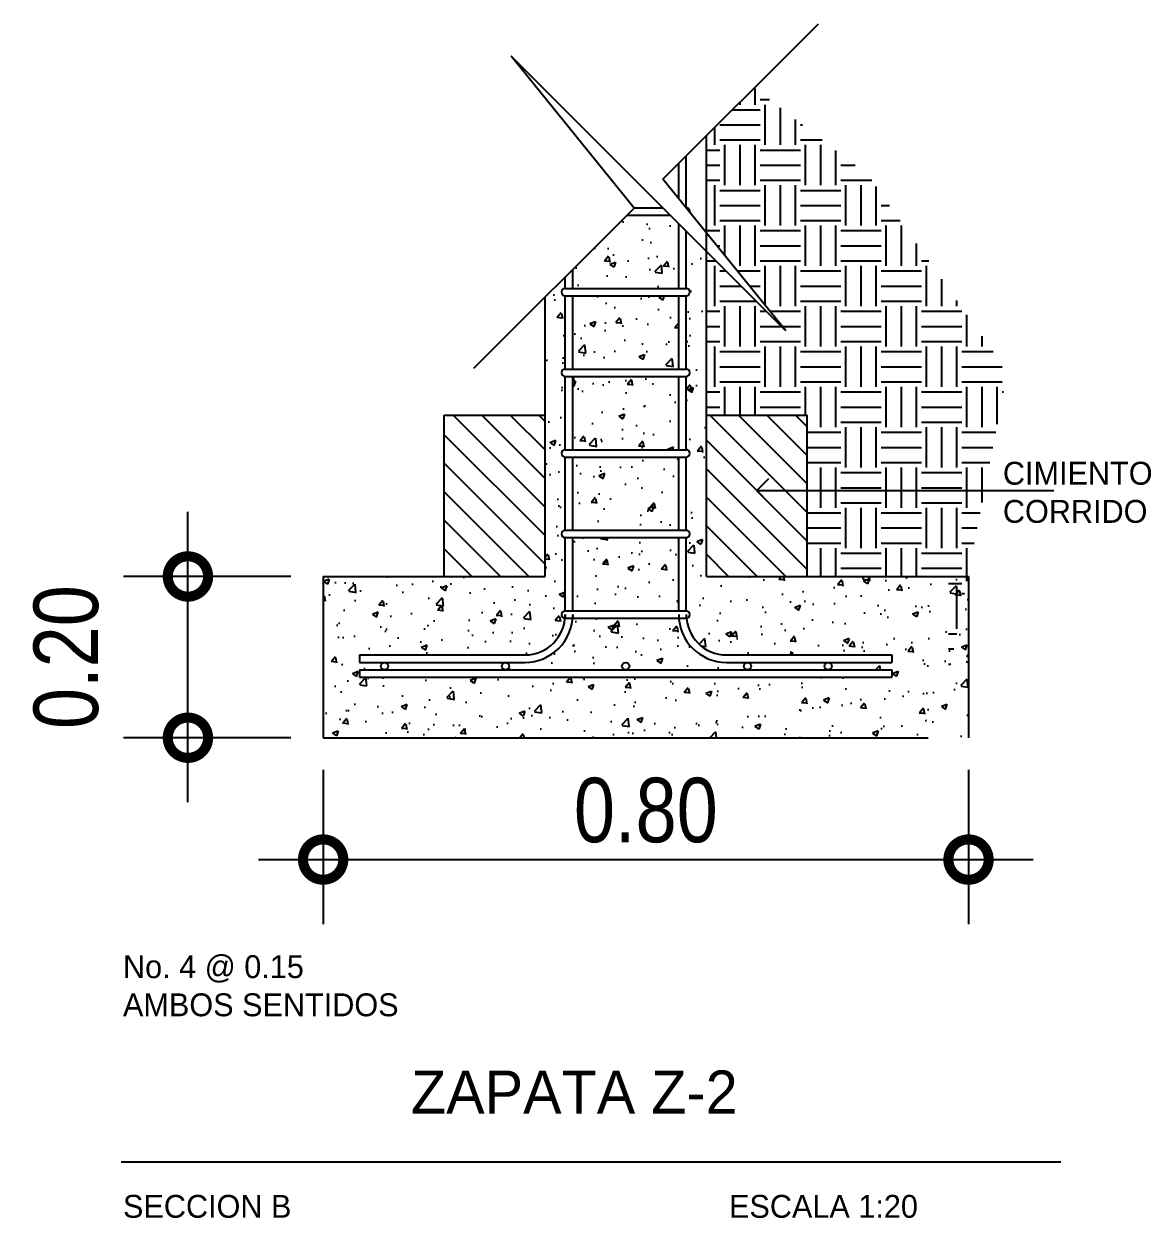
# Model space of a CAD drawing. Header units: inches. Extents: x -370 to 18, y -197 to 199.
# Drawn here: x -254.443 to -253.045, y 25.995 to 27.476 of the extents above; entities that cross this region are included whole.
import ezdxf

# ---------------------------------------------------------------- set-up
doc = ezdxf.new("R2010")
doc.units = ezdxf.units.IN
doc.header["$MEASUREMENT"] = 0
doc.header["$PDMODE"] = 34
doc.header["$PDSIZE"] = 0.2
doc.linetypes.add('DASHED2', pattern=[0.375, 0.25, -0.125])
for name, color, linetype in [('A_MUEBLES', 1, 'Continuous'), ('CAJETIN', 5, 'DASHED2'), ('cimentacion', 4, 'Continuous')]:
    doc.layers.add(name, color=color, linetype=linetype)
doc.styles.add('ARIAL', font='arial.ttf', dxfattribs={"height": 0.14})
doc.styles.add('ML', font='ARIALN.TTF')
doc.styles.get("Standard").update_dxf_attribs({"font": 'arial.ttf'})
doc.dimstyles.new('DD_20 G', dxfattribs={"dimtxt": 0.08, "dimasz": 0.1, "dimexe": 0.08, "dimexo": 0.04, "dimgap": 0.02, "dimtad": 1, "dimzin": 0, "dimdsep": 46, "dimtxsty": 'ML', "dimblk": 'DOTSMALL', "dimcen": 0.09, "dimdle": 0.08, "dimclrd": 1, "dimclre": 1, "dimclrt": 2, "dimadec": 0, "dimazin": 0, "dimtfac": 1, "dimtofl": 0, "dimtmove": 2, "dimatfit": 3, "dimldrblk": 'OPEN90', "dimfxl": 1, "dimtolj": 1, "dimtzin": 0, "dimarcsym": 0})
doc.dimstyles.new('E100', dxfattribs={"dimtxt": 0.15, "dimasz": 0.15, "dimexe": 0.15, "dimexo": 0.0625, "dimgap": 0.09, "dimtad": 1, "dimzin": 0, "dimdsep": 46, "dimtxsty": 'Standard', "dimblk": 'DOTSMALL', "dimcen": 0.09, "dimdle": 0.15, "dimclrd": 1, "dimclre": 1, "dimclrt": 2, "dimazin": 0, "dimtfac": 1, "dimtofl": 0, "dimtmove": 1, "dimatfit": 1, "dimldrblk": 'OPEN90', "dimfxl": 1, "dimtolj": 1, "dimtzin": 0, "dimarcsym": 0})

# ---------------------------------------------------------------- blocks, each defined once
blk = doc.blocks.new('_DotSmall')
at = {"color": 0, "linetype": 'ByBlock', "const_width": 0.5}
blk.add_lwpolyline([(-0.0625, 0, 1), (0.0625, 0, 1)], format="xyb", close=True, dxfattribs=at)
blk = doc.blocks.new('*D508')
at = {"layer": 'A_MUEBLES', "color": 1, "lineweight": -2, "transparency": 16777216}
for p, q in [((-254.0716, 26.5506), (-254.0716, 26.3595)), ((-253.2716, 26.5506), (-253.2716, 26.3595)), ((-254.1516, 26.4395), (-253.1916, 26.4395))]:
    blk.add_line(p, q, dxfattribs=at)
at = {"layer": 'DEFPOINTS', "color": 0, "transparency": 16777216}
for p in [(-254.0716, 26.5906), (-253.2716, 26.5906), (-253.2716, 26.4395)]:
    blk.add_point(p, dxfattribs=at)
at = {"layer": 'A_MUEBLES', "color": 1, "lineweight": -2, "transparency": 16777216, "xscale": 0.1, "yscale": 0.1, "zscale": 0.1, "rotation": 180}
blk.add_blockref('_DotSmall', (-254.0716, 26.4395), dxfattribs=at)
at = {"layer": 'A_MUEBLES', "color": 1, "lineweight": -2, "transparency": 16777216, "xscale": 0.1, "yscale": 0.1, "zscale": 0.1}
blk.add_blockref('_DotSmall', (-253.2716, 26.4395), dxfattribs=at)
at = {"layer": 'A_MUEBLES', "color": 2, "transparency": 16777216, "insert": (-253.6716, 26.5004), "char_height": 0.08, "attachment_point": 5, "style": 'ML'}
blk.add_mtext('\\A1;0.80', dxfattribs=at)
blk = doc.blocks.new('_Open90')
at = {"color": 0, "linetype": 'ByBlock', "lineweight": -2}
for p, q in [((-0.5, 0.5), (0, 0)), ((0, 0), (-1, 0)), ((0, 0), (-0.5, -0.5))]:
    blk.add_line(p, q, dxfattribs=at)
blk = doc.blocks.new('*D509')
at = {"layer": 'A_MUEBLES', "color": 1, "lineweight": -2, "transparency": 16777216}
for p, q in [((-254.2392, 26.5106), (-254.2392, 26.8706)), ((-254.1116, 26.7906), (-254.3192, 26.7906)), ((-254.1116, 26.5906), (-254.3192, 26.5906))]:
    blk.add_line(p, q, dxfattribs=at)
at = {"layer": 'DEFPOINTS', "color": 0, "transparency": 16777216}
for p in [(-254.2392, 26.7906), (-254.0716, 26.7906), (-254.0716, 26.5906)]:
    blk.add_point(p, dxfattribs=at)
at = {"layer": 'A_MUEBLES', "color": 1, "lineweight": -2, "transparency": 16777216, "xscale": 0.1, "yscale": 0.1, "zscale": 0.1}
for p, rotation in [((-254.2392, 26.7906), 90), ((-254.2392, 26.5906), 270)]:
    blk.add_blockref('_DotSmall', p, dxfattribs=dict(at, rotation=rotation))
at = {"layer": 'A_MUEBLES', "color": 2, "transparency": 16777216, "insert": (-254.39, 26.6906), "char_height": 0.08, "attachment_point": 5, "rotation": 90, "style": 'ML'}
blk.add_mtext('\\A1;0.20', dxfattribs=at)

msp = doc.modelspace()

# ---------------------------------------------------------------- hatches: boundary and pattern name
at = {"layer": 'A_MUEBLES', "linetype": 'Continuous'}
h = msp.add_hatch(dxfattribs=at)
h.set_pattern_fill('EARTH', color=8, scale=0.2, style=0)
h.set_pattern_definition([(0, (-660.27986, -68.86807), (0.05, 0.05), [0.05, -0.05]), (0, (-660.27986, -68.84932), (0.05, 0.05), [0.05, -0.05]), (0, (-660.27986, -68.83057), (0.05, 0.05), [0.05, -0.05]), (90, (-660.27361, -68.82432), (-0.05, 0.05), [0.05, -0.05]), (90, (-660.25486, -68.82432), (-0.05, 0.05), [0.05, -0.05]), (90, (-660.23611, -68.82432), (-0.05, 0.05), [0.05, -0.05])])
h.paths.add_polyline_path([(-253.39605, 27.28823), (-253.53713, 27.39657), (-253.59658, 27.33712), (-253.59658, 27.21694), (-253.49796, 27.09509), (-253.59658, 27.19371), (-253.59658, 26.99056), (-253.47158, 26.99056), (-253.47158, 26.79056), (-253.29658, 26.79056), (-253.29658, 26.66556), (-253.22351, 27.04449)])
at = {"layer": 'A_MUEBLES'}
h = msp.add_hatch(dxfattribs=at)
h.set_pattern_fill('ANSI31', color=8, scale=0.2, angle=90, style=0)
h.set_pattern_definition([(135, (-726.708558, 97.2328), (-0.0176776695, -0.0176776695), [])])
h.paths.add_polyline_path([(-253.79658, 26.99056), (-253.92158, 26.99056), (-253.92158, 26.79056), (-253.79658, 26.79056)])
h.paths.add_polyline_path([(-253.47158, 26.99056), (-253.59658, 26.99056), (-253.59658, 26.79056), (-253.47158, 26.79056)])
at = {"layer": 'cimentacion'}
h = msp.add_hatch(dxfattribs=at)
h.set_pattern_fill('AR-CONC', color=8, scale=0.0004, style=0)
h.set_pattern_definition([(50, (-494.54519, -124.4586), (0.072873868, -0.006375634), [0.00762, -0.08382]), (355, (-494.54519, -124.4586), (-0.01409713, 0.076422657), [0.006096, -0.067056]), (100.451, (-494.53912, -124.45913), (0.058777, 0.070046675), [0.006476, -0.071236]), (46.1842, (-494.54519, -124.43828), (0.108431616, -0.01681693), [0.01143, -0.12573]), (96.6356, (-494.53616, -124.43968), (0.094961694, 0.098970222), [0.009714, -0.106854]), (351.184, (-494.54519, -124.43828), (0.094961842, 0.098970047), [0.009144, -0.100584]), (21, (-494.53503, -124.44336), (0.060645952, -0.040906207), [0.00762, -0.08382]), (326, (-494.53503, -124.44336), (0.024720811, 0.073675186), [0.006096, -0.067056]), (71.4514, (-494.52998, -124.44677), (0.085366596, 0.032769143), [0.006476, -0.071236]), (37.5, (-494.545192, -124.4586), (0.0012354413, 0.0338220155), [0, -0.0662432, 0, -0.068072, 0, -0.06731]), (7.5, (-494.545192, -124.4586), (0.026727865, 0.04007223), [0, -0.0388112, 0, -0.0647192, 0, -0.025654]), (327.5, (-494.56785, -124.4586), (0.054236238, -0.0022914976), [0, -0.0254, 0, -0.079248, 0, -0.105156]), (317.5, (-494.57801, -124.4586), (0.0592516726, 0.0101705964), [0, -0.03302, 0, -0.0526288, 0, -0.074676])])
h.paths.add_polyline_path([(-253.63087, 27.04784), (-253.63087, 27.13874), (-253.7623, 27.13874), (-253.7623, 27.04784)], flags=17)
h.paths.add_polyline_path([(-253.7623, 27.03874), (-253.7623, 26.94784), (-253.63087, 26.94784), (-253.63087, 27.03874)], flags=17)
h.paths.add_polyline_path([(-253.7623, 27.17141), (-253.7623, 27.14784), (-253.63087, 27.14784), (-253.63087, 27.228), (-253.64161, 27.23874), (-253.69497, 27.23874)])
edge = h.paths.add_edge_path()
edge.add_line((-254.02658, 26.66556), (-254.02658, 26.67485))
edge.add_line((-254.02658, 26.67485), (-253.99558, 26.67485))
edge.add_arc((-253.99558, 26.67942), 0.00458, 180, 270, ccw=False)
edge.add_arc((-253.99558, 26.67942), 0.00458, 90, 180, ccw=False)
edge.add_line((-253.99558, 26.684), (-254.02658, 26.684))
edge.add_line((-254.02658, 26.684), (-254.02658, 26.69329))
edge.add_line((-254.02658, 26.69329), (-253.82158, 26.69329))
edge.add_arc((-253.82158, 26.74329), 0.05, 270, 354.78316)
edge.add_arc((-253.77158, 26.74329), 0.00455, 90, 267.39158, ccw=False)
edge.add_line((-253.77158, 26.74784), (-253.77158, 26.83874))
edge.add_arc((-253.77158, 26.84329), 0.00455, 90, 270, ccw=False)
edge.add_line((-253.77158, 26.84784), (-253.77158, 26.93874))
edge.add_arc((-253.77158, 26.94329), 0.00455, 90, 270, ccw=False)
edge.add_line((-253.77158, 26.94784), (-253.77158, 27.03874))
edge.add_arc((-253.77158, 27.04329), 0.00455, 90, 270, ccw=False)
edge.add_line((-253.77158, 27.04784), (-253.77158, 27.13874))
edge.add_arc((-253.77158, 27.14329), 0.00455, 90, 270, ccw=False)
edge.add_line((-253.77158, 27.14784), (-253.77158, 27.16212))
edge.add_line((-253.77158, 27.16212), (-253.79658, 27.13712))
edge.add_line((-253.79658, 27.13712), (-253.79658, 26.79056))
edge.add_line((-253.79658, 26.79056), (-254.07158, 26.79056))
edge.add_line((-254.07158, 26.79056), (-254.07158, 26.59056))
edge.add_line((-254.07158, 26.59056), (-253.27158, 26.59056))
edge.add_line((-253.27158, 26.59056), (-253.27158, 26.79056))
edge.add_line((-253.27158, 26.79056), (-253.59658, 26.79056))
edge.add_line((-253.59658, 26.79056), (-253.59658, 27.19371))
edge.add_line((-253.59658, 27.19371), (-253.62158, 27.21871))
edge.add_line((-253.62158, 27.21871), (-253.62158, 27.14784))
edge.add_arc((-253.62158, 27.14329), 0.00455, -90, 90, ccw=False)
edge.add_line((-253.62158, 27.13874), (-253.62158, 27.04784))
edge.add_arc((-253.62158, 27.04329), 0.00455, -90, 90, ccw=False)
edge.add_line((-253.62158, 27.03874), (-253.62158, 26.94784))
edge.add_arc((-253.62158, 26.94329), 0.00455, -90, 90, ccw=False)
edge.add_line((-253.62158, 26.93874), (-253.62158, 26.84784))
edge.add_arc((-253.62158, 26.84329), 0.00455, -90, 90, ccw=False)
edge.add_line((-253.62158, 26.83874), (-253.62158, 26.74784))
edge.add_arc((-253.62158, 26.74329), 0.00455, -87.39158, 90, ccw=False)
edge.add_arc((-253.57158, 26.74329), 0.05, 185.21684, 270)
edge.add_line((-253.57158, 26.69329), (-253.36658, 26.69329))
edge.add_line((-253.36658, 26.69329), (-253.36658, 26.684))
edge.add_line((-253.36658, 26.684), (-253.44558, 26.684))
edge.add_arc((-253.44558, 26.67942), 0.00458, 0, 90, ccw=False)
edge.add_arc((-253.44558, 26.67942), 0.00458, -90, 0, ccw=False)
edge.add_line((-253.44558, 26.67485), (-253.36658, 26.67485))
edge.add_line((-253.36658, 26.67485), (-253.36658, 26.66556))
edge.add_line((-253.36658, 26.66556), (-254.02658, 26.66556))
edge = h.paths.add_edge_path(flags=17)
edge.add_arc((-253.82158, 26.74329), 0.05929, 270, 355.59758, ccw=False)
edge.add_line((-253.82158, 26.684), (-253.84558, 26.684))
edge.add_arc((-253.84558, 26.67942), 0.00458, 0, 90, ccw=False)
edge.add_arc((-253.84558, 26.67942), 0.00458, -90, 0, ccw=False)
edge.add_line((-253.84558, 26.67485), (-253.69658, 26.67485))
edge.add_arc((-253.69658, 26.67942), 0.00458, 180, 270, ccw=False)
edge.add_arc((-253.69658, 26.67942), 0.00458, 0, 180, ccw=False)
edge.add_arc((-253.69658, 26.67942), 0.00458, 270, 360, ccw=False)
edge.add_line((-253.69658, 26.67485), (-253.54558, 26.67485))
edge.add_arc((-253.54558, 26.67942), 0.00458, 180, 270, ccw=False)
edge.add_arc((-253.54558, 26.67942), 0.00458, 90, 180, ccw=False)
edge.add_line((-253.54558, 26.684), (-253.57158, 26.684))
edge.add_arc((-253.57158, 26.74329), 0.05929, 184.40242, 270, ccw=False)
edge.add_line((-253.6307, 26.73874), (-253.76247, 26.73874))
h.paths.add_polyline_path([(-253.63087, 26.74784), (-253.63087, 26.83874), (-253.7623, 26.83874), (-253.7623, 26.74784)], flags=17)
h.paths.add_polyline_path([(-253.7623, 26.93874), (-253.7623, 26.84784), (-253.63087, 26.84784), (-253.63087, 26.93874)], flags=17)

# ---------------------------------------------------------------- linework, layer by layer
at = {"color": 2}
msp.add_line((-254.32194, 26.06475), (-253.15734, 26.06457), dxfattribs=at)
at = {"layer": 'A_MUEBLES', "color": 1}
for p, q in [((-253.65034, 27.28336), (-253.45779, 27.47591)), ((-253.68623, 27.24747), (-253.83861, 27.43574)), ((-253.49796, 27.09509), (-253.83861, 27.43574)), ((-253.62158, 27.24783), (-253.62158, 27.31212)), ((-253.63087, 27.2593), (-253.63087, 27.30284)), ((-253.49796, 27.09509), (-253.65034, 27.28336)), ((-253.88496, 27.04875), (-253.68623, 27.24747)), ((-253.69497, 27.23874), (-253.64161, 27.23874)), ((-253.68653, 27.24784), (-253.65071, 27.24784)), ((-253.62159, 27.24784), (-253.62158, 27.24784)), ((-253.63087, 27.14784), (-253.63087, 27.228)), ((-253.62158, 27.14784), (-253.62158, 27.21871)), ((-253.7623, 27.14784), (-253.7623, 27.17141)), ((-253.77158, 27.14784), (-253.77158, 27.16212)), ((-253.77158, 27.14784), (-253.62158, 27.14784)), ((-253.77158, 27.04784), (-253.77158, 27.13874)), ((-253.77158, 27.13874), (-253.62158, 27.13874)), ((-253.7623, 27.04784), (-253.7623, 27.13874)), ((-253.63087, 27.04784), (-253.63087, 27.13874)), ((-253.62158, 27.04784), (-253.62158, 27.13874)), ((-253.77158, 27.04784), (-253.62158, 27.04784)), ((-253.77158, 26.94784), (-253.77158, 27.03874)), ((-253.77158, 27.03874), (-253.62158, 27.03874)), ((-253.7623, 26.94784), (-253.7623, 27.03874)), ((-253.63087, 26.94784), (-253.63087, 27.03874)), ((-253.62158, 26.94784), (-253.62158, 27.03874)), ((-253.77158, 26.94784), (-253.62158, 26.94784)), ((-253.77158, 26.84784), (-253.77158, 26.93874)), ((-253.77158, 26.93874), (-253.62158, 26.93874)), ((-253.7623, 26.84784), (-253.7623, 26.93874)), ((-253.63087, 26.84784), (-253.63087, 26.93874)), ((-253.62158, 26.84784), (-253.62158, 26.93874)), ((-253.77158, 26.84784), (-253.62158, 26.84784)), ((-253.77158, 26.83874), (-253.62158, 26.83874)), ((-253.77158, 26.74784), (-253.77158, 26.83874)), ((-253.7623, 26.74784), (-253.7623, 26.83874)), ((-253.63087, 26.74784), (-253.63087, 26.83874)), ((-253.62158, 26.74784), (-253.62158, 26.83874)), ((-253.77158, 26.74784), (-253.62158, 26.74784)), ((-253.77158, 26.74329), (-253.77158, 26.73874)), ((-253.77158, 26.73874), (-253.62158, 26.73874)), ((-253.7623, 26.74329), (-253.7623, 26.73874)), ((-253.63087, 26.74329), (-253.63087, 26.73874)), ((-253.62158, 26.74329), (-253.62158, 26.73874)), ((-254.02658, 26.69329), (-253.82158, 26.69329)), ((-254.02658, 26.69329), (-254.02658, 26.684)), ((-253.57158, 26.69329), (-253.36658, 26.69329)), ((-253.36658, 26.69329), (-253.36658, 26.684)), ((-254.02658, 26.684), (-253.82158, 26.684)), ((-254.02658, 26.67485), (-254.02658, 26.66556)), ((-254.02658, 26.67485), (-253.36658, 26.67485)), ((-253.57158, 26.684), (-253.36658, 26.684)), ((-253.36658, 26.67485), (-253.36658, 26.66556)), ((-254.02658, 26.66556), (-253.36658, 26.66556))]:
    msp.add_line(p, q, dxfattribs=at)
at = {"layer": 'A_MUEBLES', "color": 4}
for p, q in [((-253.59658, 26.79056), (-253.59658, 27.33712)), ((-253.79658, 26.79056), (-253.79658, 27.13712)), ((-253.92158, 26.79056), (-253.92158, 26.99056)), ((-253.92158, 26.99056), (-253.79658, 26.99056)), ((-253.59658, 26.99056), (-253.47158, 26.99056)), ((-253.47158, 26.79056), (-253.47158, 26.99056)), ((-254.07158, 26.79056), (-253.79658, 26.79056)), ((-254.07158, 26.79056), (-254.07158, 26.59056)), ((-253.59658, 26.79056), (-253.27158, 26.79056)), ((-253.27158, 26.79056), (-253.27158, 26.59056)), ((-254.07158, 26.59056), (-253.32158, 26.59056))]:
    msp.add_line(p, q, dxfattribs=at)
at = {"layer": 'A_MUEBLES', "color": 2}
for centre in [(-253.99558, 26.67942), (-253.84558, 26.67942), (-253.69658, 26.67942), (-253.54558, 26.67942), (-253.44558, 26.67942)]:
    msp.add_circle(centre, 0.00458, dxfattribs=at)
at = {"layer": 'A_MUEBLES', "color": 1}
for centre, radius, start, end in [((-253.62158, 27.24329), 0.00455, 347.86206, 90), ((-253.77158, 27.14329), 0.00455, 90, 270), ((-253.62158, 27.14329), 0.00455, 270, 90), ((-253.77158, 27.04329), 0.00455, 90, 270), ((-253.62158, 27.04329), 0.00455, 270, 90), ((-253.77158, 26.94329), 0.00455, 90, 270), ((-253.62158, 26.94329), 0.00455, 270, 90), ((-253.77158, 26.84329), 0.00455, 90, 270), ((-253.62158, 26.84329), 0.00455, 270, 90), ((-253.82158, 26.74329), 0.05929, 270, 0), ((-253.82158, 26.74329), 0.05, 270, 0), ((-253.77158, 26.74329), 0.00455, 90, 270), ((-253.57158, 26.74329), 0.05929, 180, 270), ((-253.62158, 26.74329), 0.00455, 270, 90), ((-253.57158, 26.74329), 0.05, 180, 270)]:
    msp.add_arc(centre, radius, start, end, dxfattribs=at)

# ---------------------------------------------------------------- texts
at = {"layer": 'CAJETIN', "color": 2, "char_height": 0.0283817, "width": 1.775618, "attachment_point": 1, "style": 'ARIAL'}
for s, insert in [('{\\fBankGothic Lt BT|b0|i0|c0|p34;CIMIENTO\\PCORRIDO}', (-253.22904, 26.93281)), ('{\\fBankGothic Lt BT|b0|i0|c0|p34;No. 4 @ 0.15 \\PAMBOS SENTIDOS}', (-254.3197, 26.3209)), ('{\\fBankGothic Lt BT|b0|i0|c0|p34;SECCION B}', (-254.3197, 26.02363)), ('{\\fBankGothic Lt BT|b0|i0|c0|p34;ESCALA 1:20}', (-253.56852, 26.02363))]:
    msp.add_mtext(s, dxfattribs=dict(at, insert=insert))
at = {"layer": 'CAJETIN', "color": 1, "insert": (-253.76022, 26.1512), "char_height": 0.0534337, "attachment_point": 5, "style": 'ARIAL'}
msp.add_mtext('{\\fBankGothic Lt BT|b0|i0|c0|p34;\\C3;ZAPATA Z-2}', dxfattribs=at)

# ---------------------------------------------------------------- dimensions: what is measured, and where the dimension line sits
at = {"layer": 'A_MUEBLES', "color": 1}
dim = msp.add_linear_dim(base=(-254.23918, 26.79056), p1=(-254.07158, 26.59056), p2=(-254.07158, 26.79056), angle=90, text='0.20', dimstyle='DD_20 G', dxfattribs=at)
dim.commit()
dim.dimension.update_dxf_attribs({"geometry": '*D509', "text_midpoint": (-254.39003, 26.69056)})
dim = msp.add_linear_dim(base=(-253.27158, 26.43952), p1=(-254.07158, 26.59056), p2=(-253.27158, 26.59056), dimstyle='DD_20 G', dxfattribs=at)
dim.commit()
dim.dimension.update_dxf_attribs({"geometry": '*D508', "text_midpoint": (-253.67158, 26.50036)})

# ---------------------------------------------------------------- leaders
msp.add_leader([(-253.53408, 26.89706), (-253.16583, 26.89706)], dimstyle='E100', override={"dimasz": 0.03, "dimgap": 0.09, "dimtad": 0})

doc.saveas('drawing.dxf')
